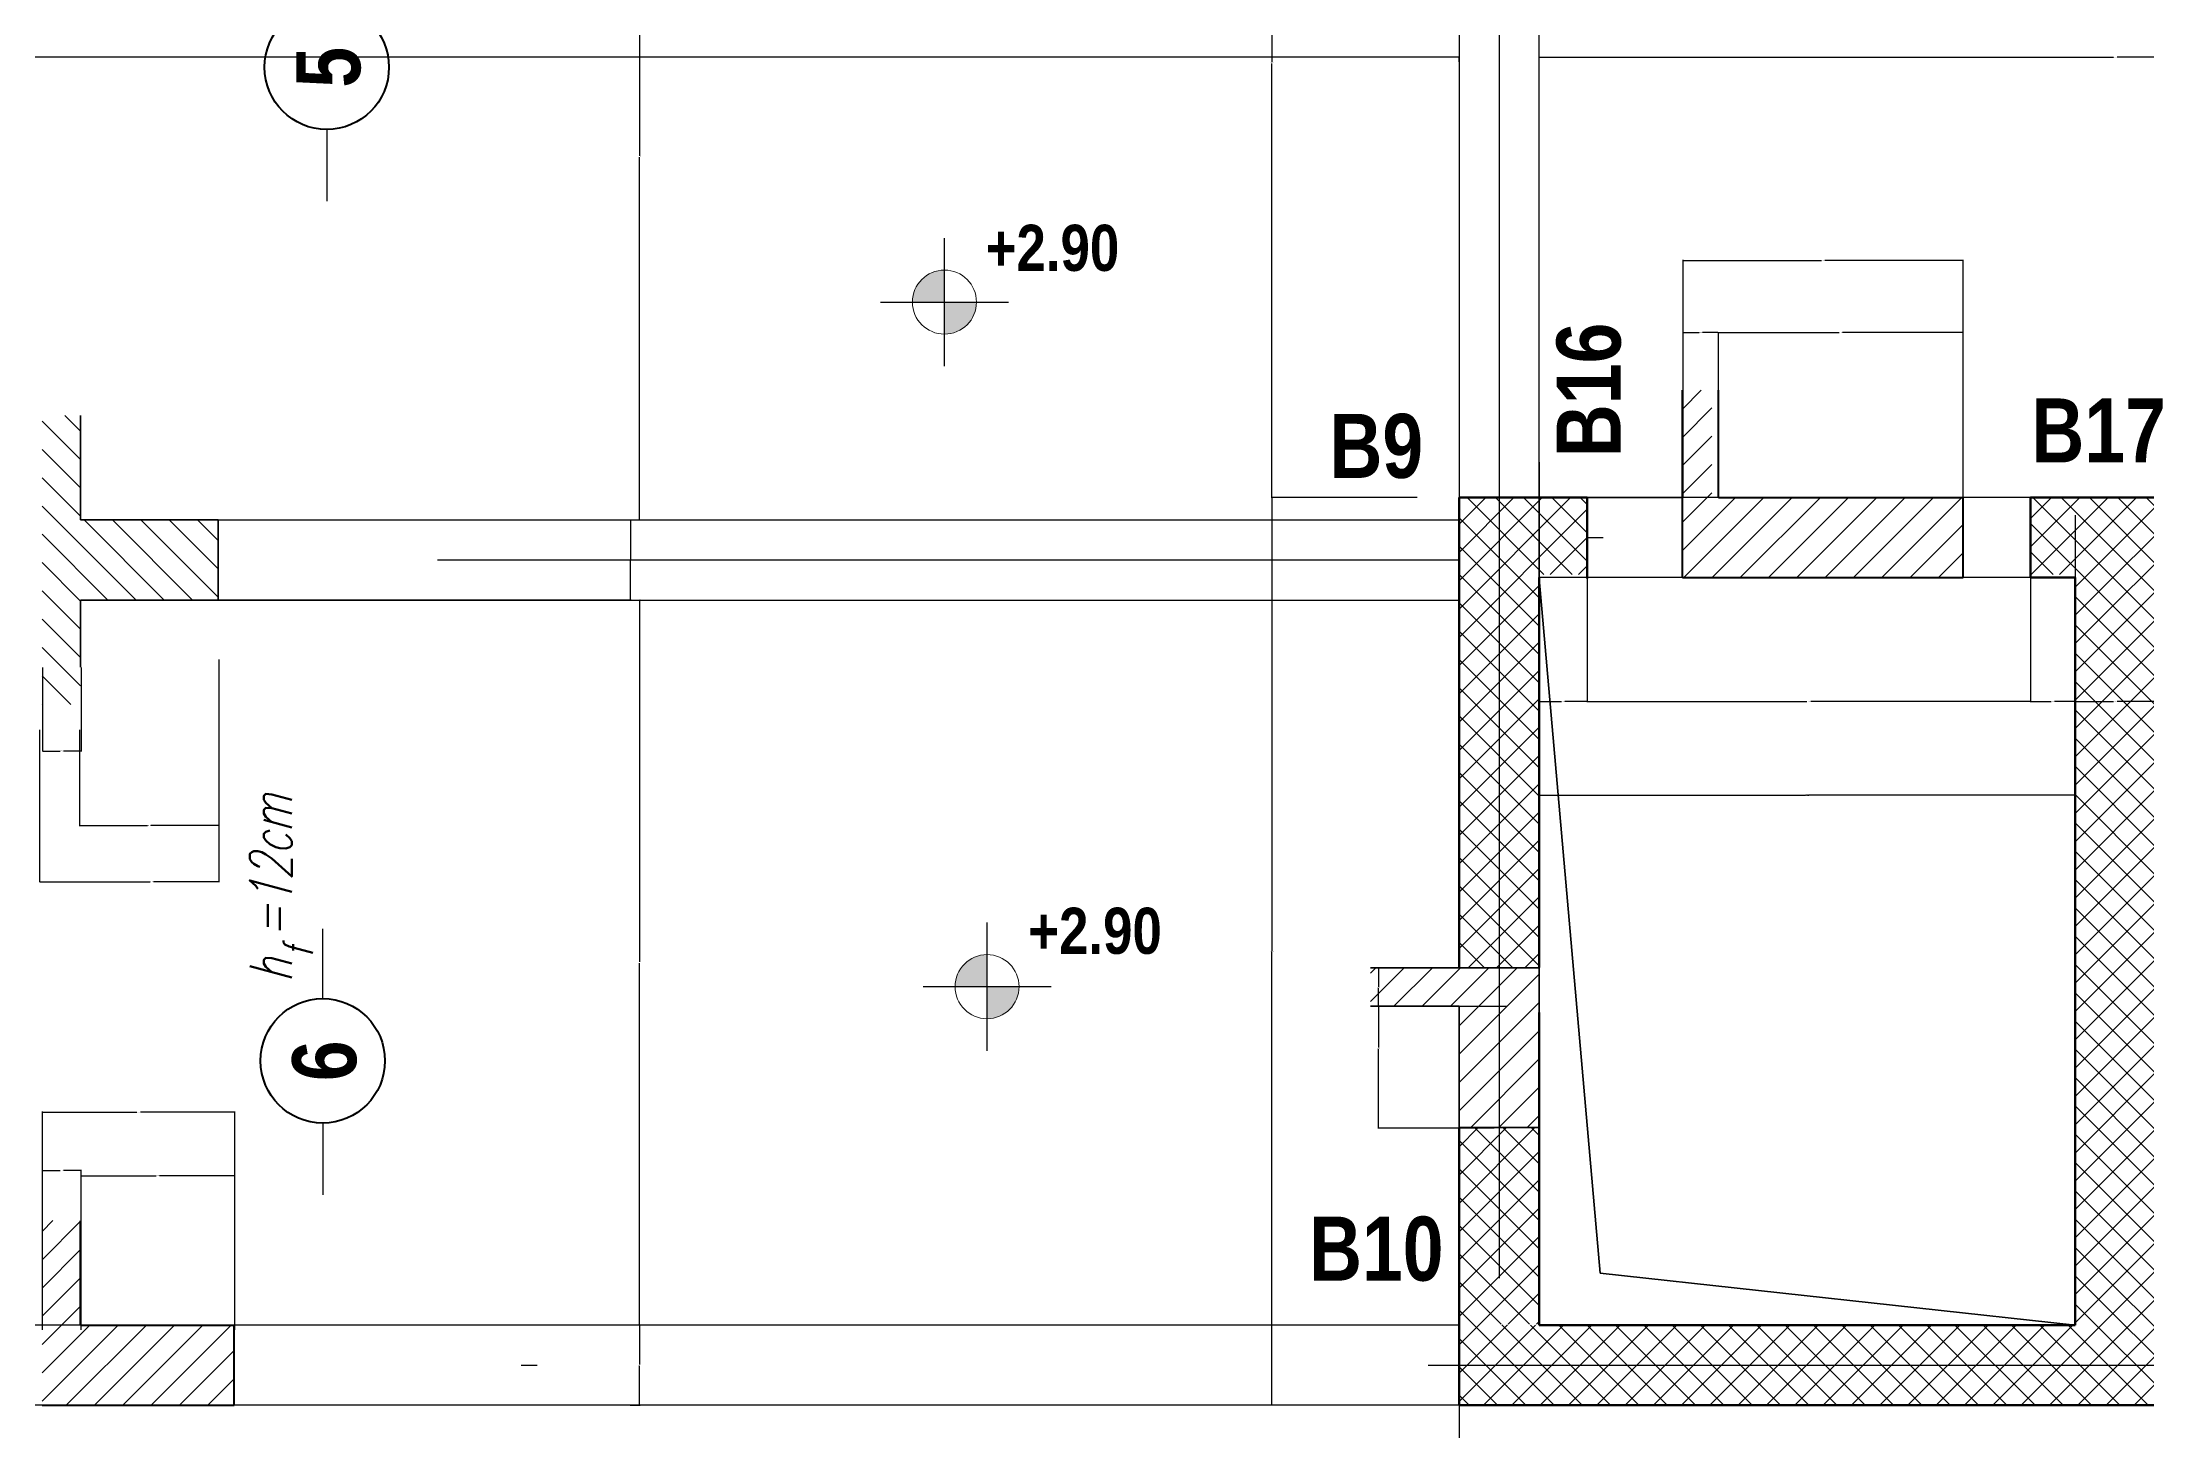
# Model space of a CAD drawing. Header units: millimetres. Extents: x 62 to 4126, y 148 to 2776.
# Drawn here: x 1125 to 1783, y 578 to 1011 of the extents above; entities that cross this region are included whole.
import ezdxf

# ---------------------------------------------------------------- set-up
doc = ezdxf.new("R2010")
doc.units = ezdxf.units.MM
doc.linetypes.add('DASHDOT', pattern=[25.4, 12.7, -6.35, 0, -6.35])
doc.linetypes.add('Solid Line copy-002', pattern=[1150, 5, -278.333333, 595, -271.666667])
for name, color, linetype, lineweight in [('! Plochi sech', 210, 'Continuous', 25), ('!Armirovka', 210, 'Continuous', 35), ('!Column', 10, 'Continuous', 50), ('!Dimension', 70, 'Continuous', 25), ('!Hatch', 70, 'Continuous', 25), ('!Hf', 132, 'Continuous', 25), ('035', 30, 'Continuous', 30), ('Osi', 70, 'DASHDOT', 25)]:
    doc.layers.add(name, color=color, linetype=linetype, lineweight=lineweight)
doc.layers.add('text', color=7, linetype='Continuous')
doc.styles.add('GENERATED_STYLE_3', font='ARIALNB.TTF')
doc.styles.get("Standard").update_dxf_attribs({"font": 'arial.ttf'})
doc.styles.add('АRM_nadpis', font='simplex.shx', dxfattribs={"width": 0.7, "oblique": 15})
doc.dimstyles.get("Standard").update_dxf_attribs({"dimtxt": 2.5, "dimasz": 2.5, "dimexe": 1.25, "dimexo": 0.625, "dimtad": 1, "dimtxsty": 'Standard', "dimcen": 2.5, "dimazin": 3, "dimtfac": 1, "dimtmove": 0, "dimatfit": 3})

# ---------------------------------------------------------------- blocks, each defined once
blk = doc.blocks.new('*D2195')
at = {"layer": '!Dimension', "color": 0, "lineweight": -2}
for p, q in [((1592.91, 863.6), (1592.91, 805.22)), ((1607.91, 863.6), (1607.91, 805.22)), ((1593.09, 805.4), (1599.88, 805.4)), ((1607.73, 805.4), (1600.93, 805.4))]:
    blk.add_line(p, q, dxfattribs=at)
at = {"layer": '!Dimension', "color": 0}
for points in [[(1593.09, 805.43), (1593.09, 805.37), (1592.91, 805.4)], [(1607.73, 805.37), (1607.73, 805.43), (1607.91, 805.4)]]:
    blk.add_solid(points, dxfattribs=at)
at = {"layer": 'Defpoints', "color": 0}
for p in [(1592.91, 863.66), (1607.91, 863.66), (1607.91, 805.4)]:
    blk.add_point(p, dxfattribs=at)
at = {"layer": '!Dimension', "color": 0, "insert": (1600.41, 805.4), "char_height": 0.18, "attachment_point": 5}
blk.add_mtext('\\A1;15.0000', dxfattribs=at)
blk = doc.blocks.new('*D2196')
at = {"layer": '!Dimension', "color": 0, "lineweight": -2}
for p, q in [((1607.91, 863.6), (1607.91, 805.22)), ((1746.41, 863.6), (1746.41, 805.22)), ((1608.09, 805.4), (1676.56, 805.4)), ((1746.23, 805.4), (1677.75, 805.4))]:
    blk.add_line(p, q, dxfattribs=at)
at = {"layer": '!Dimension', "color": 0}
for points in [[(1608.09, 805.43), (1608.09, 805.37), (1607.91, 805.4)], [(1746.23, 805.37), (1746.23, 805.43), (1746.41, 805.4)]]:
    blk.add_solid(points, dxfattribs=at)
at = {"layer": 'Defpoints', "color": 0}
for p in [(1607.91, 863.66), (1746.41, 863.66), (1746.41, 805.4)]:
    blk.add_point(p, dxfattribs=at)
at = {"layer": '!Dimension', "color": 0, "insert": (1677.16, 805.4), "char_height": 0.18, "attachment_point": 5}
blk.add_mtext('\\A1;138.5000', dxfattribs=at)
blk = doc.blocks.new('*D2197')
at = {"layer": '!Dimension', "color": 0, "lineweight": -2}
for p, q in [((1746.41, 863.6), (1746.41, 805.22)), ((1760.41, 863.6), (1760.41, 805.22)), ((1746.59, 805.4), (1752.88, 805.4)), ((1760.23, 805.4), (1753.93, 805.4))]:
    blk.add_line(p, q, dxfattribs=at)
at = {"layer": '!Dimension', "color": 0}
for points in [[(1746.59, 805.43), (1746.59, 805.37), (1746.41, 805.4)], [(1760.23, 805.37), (1760.23, 805.43), (1760.41, 805.4)]]:
    blk.add_solid(points, dxfattribs=at)
at = {"layer": 'Defpoints', "color": 0}
for p in [(1746.41, 863.66), (1760.41, 863.66), (1760.41, 805.4)]:
    blk.add_point(p, dxfattribs=at)
at = {"layer": '!Dimension', "color": 0, "insert": (1753.41, 805.4), "char_height": 0.18, "attachment_point": 5}
blk.add_mtext('\\A1;14.0000', dxfattribs=at)
blk = doc.blocks.new('*D2201')
at = {"layer": '!Dimension', "color": 0, "lineweight": -2}
for p, q in [((1760.41, 863.6), (1760.41, 805.22)), ((1785.41, 863.6), (1785.41, 805.22)), ((1760.59, 805.4), (1772.37, 805.4)), ((1785.23, 805.4), (1773.44, 805.4))]:
    blk.add_line(p, q, dxfattribs=at)
at = {"layer": '!Dimension', "color": 0}
for points in [[(1760.59, 805.43), (1760.59, 805.37), (1760.41, 805.4)], [(1785.23, 805.37), (1785.23, 805.43), (1785.41, 805.4)]]:
    blk.add_solid(points, dxfattribs=at)
at = {"layer": 'Defpoints', "color": 0}
for p in [(1760.41, 863.66), (1785.41, 863.66), (1785.41, 805.4)]:
    blk.add_point(p, dxfattribs=at)
at = {"layer": '!Dimension', "color": 0, "insert": (1772.91, 805.4), "char_height": 0.18, "attachment_point": 5}
blk.add_mtext('\\A1;25.0000', dxfattribs=at)
blk = doc.blocks.new('*D2202')
at = {"layer": '!Dimension', "color": 0, "lineweight": -2}
for p, q in [((1592.91, 863.6), (1592.91, 775.98)), ((1760.41, 863.6), (1760.41, 775.98)), ((1593.09, 776.16), (1676.01, 776.16)), ((1760.23, 776.16), (1677.3, 776.16))]:
    blk.add_line(p, q, dxfattribs=at)
at = {"layer": '!Dimension', "color": 0}
for points in [[(1593.09, 776.19), (1593.09, 776.13), (1592.91, 776.16)], [(1760.23, 776.13), (1760.23, 776.19), (1760.41, 776.16)]]:
    blk.add_solid(points, dxfattribs=at)
at = {"layer": 'Defpoints', "color": 0}
for p in [(1592.91, 863.66), (1760.41, 863.66), (1760.41, 776.16)]:
    blk.add_point(p, dxfattribs=at)
at = {"layer": '!Dimension', "color": 0, "insert": (1676.66, 776.16), "char_height": 0.18, "attachment_point": 5}
blk.add_mtext('\\A1;{\\Ftxt,bigfont|c204;167.5000}', dxfattribs=at)
blk = doc.blocks.new('*D2204')
at = {"layer": '!Dimension', "color": 0, "lineweight": -2}
for p, q in [((1567.84, 610.66), (1311.73, 610.66)), ((1311.91, 610.48), (1311.91, 598.34)), ((1311.91, 585.84), (1311.91, 597.98)), ((1308.97, 585.66), (1312.09, 585.66))]:
    blk.add_line(p, q, dxfattribs=at)
at = {"layer": '!Dimension', "color": 0}
for points in [[(1311.94, 610.48), (1311.88, 610.48), (1311.91, 610.66)], [(1311.88, 585.84), (1311.94, 585.84), (1311.91, 585.66)]]:
    blk.add_solid(points, dxfattribs=at)
at = {"layer": 'Defpoints', "color": 0}
for p in [(1311.91, 610.66), (1567.91, 610.66), (1308.91, 585.66)]:
    blk.add_point(p, dxfattribs=at)
at = {"layer": '!Dimension', "color": 0, "insert": (1311.91, 598.16), "char_height": 0.18, "attachment_point": 5}
blk.add_mtext('\\A1;25.0000', dxfattribs=at)
blk = doc.blocks.new('*D2209')
at = {"layer": '!Dimension', "color": 0, "lineweight": -2}
for p, q in [((1592.91, 823.22), (1592.91, 1006.84)), ((1593.09, 1006.66), (1772.3, 1006.66)), ((1952.73, 1006.66), (1773.51, 1006.66)), ((1952.91, 977.22), (1952.91, 1006.84))]:
    blk.add_line(p, q, dxfattribs=at)
at = {"layer": '!Dimension', "color": 0}
for points in [[(1593.09, 1006.69), (1593.09, 1006.63), (1592.91, 1006.66)], [(1952.73, 1006.63), (1952.73, 1006.69), (1952.91, 1006.66)]]:
    blk.add_solid(points, dxfattribs=at)
at = {"layer": 'Defpoints', "color": 0}
for p in [(1952.91, 1006.66), (1952.91, 977.16), (1592.91, 823.16)]:
    blk.add_point(p, dxfattribs=at)
at = {"layer": '!Dimension', "color": 0, "insert": (1772.91, 1006.66), "char_height": 0.18, "attachment_point": 5}
blk.add_mtext('\\A1;360.0000', dxfattribs=at)
blk = doc.blocks.new('*D2218')
at = {"layer": '!Dimension', "color": 0, "lineweight": -2}
for p, q in [((1554.84, 869.16), (1509.23, 869.16)), ((1509.41, 868.98), (1509.41, 727.59)), ((1509.41, 585.84), (1509.41, 727.23)), ((1554.84, 585.66), (1509.23, 585.66))]:
    blk.add_line(p, q, dxfattribs=at)
at = {"layer": '!Dimension', "color": 0}
for points in [[(1509.44, 868.98), (1509.38, 868.98), (1509.41, 869.16)], [(1509.38, 585.84), (1509.44, 585.84), (1509.41, 585.66)]]:
    blk.add_solid(points, dxfattribs=at)
at = {"layer": 'Defpoints', "color": 0}
for p in [(1554.91, 869.16), (1509.41, 585.66), (1554.91, 585.66)]:
    blk.add_point(p, dxfattribs=at)
at = {"layer": '!Dimension', "color": 0, "insert": (1509.41, 727.41), "char_height": 0.18, "attachment_point": 5}
blk.add_mtext('\\A1;283.5000', dxfattribs=at)
blk = doc.blocks.new('_Oblique')
at = {"color": 0, "linetype": 'ByBlock', "lineweight": -2}
blk.add_line((-0.5, -0.5), (0.5, 0.5), dxfattribs=at)
blk = doc.blocks.new('*D2268')
at = {"layer": '!Dimension', "color": 0, "lineweight": -2}
for p, q in [((1567.91, 586.1), (1567.91, 360.42)), ((970.41, 360.6), (970.41, 360.42)), ((970.41, 360.6), (1268.55, 360.6)), ((1567.91, 360.6), (1269.76, 360.6))]:
    blk.add_line(p, q, dxfattribs=at)
at = {"layer": 'Defpoints', "color": 0}
for p in [(1567.91, 586.16), (970.41, 360.66), (1567.91, 360.6)]:
    blk.add_point(p, dxfattribs=at)
at = {"layer": '!Dimension', "color": 0, "lineweight": -2, "xscale": 0.18, "yscale": 0.18, "zscale": 0.18, "rotation": 180}
blk.add_blockref('_Oblique', (970.41, 360.6), dxfattribs=at)
at = {"layer": '!Dimension', "color": 0, "lineweight": -2, "xscale": 0.18, "yscale": 0.18, "zscale": 0.18}
blk.add_blockref('_Oblique', (1567.91, 360.6), dxfattribs=at)
at = {"layer": '!Dimension', "color": 0, "insert": (1269.16, 360.6), "char_height": 0.18, "attachment_point": 5}
blk.add_mtext('\\A1;597.5000', dxfattribs=at)
blk = doc.blocks.new('*D2269')
at = {"layer": '!Dimension', "color": 0, "lineweight": -2}
for p, q in [((1567.91, 585.6), (1567.91, 360.42)), ((1977.91, 586.1), (1977.91, 360.42)), ((1568.09, 360.6), (1772.3, 360.6)), ((1977.73, 360.6), (1773.51, 360.6))]:
    blk.add_line(p, q, dxfattribs=at)
at = {"layer": '!Dimension', "color": 0}
for points in [[(1568.09, 360.63), (1568.09, 360.57), (1567.91, 360.6)], [(1977.73, 360.57), (1977.73, 360.63), (1977.91, 360.6)]]:
    blk.add_solid(points, dxfattribs=at)
at = {"layer": 'Defpoints', "color": 0}
for p in [(1567.91, 585.66), (1977.91, 586.16), (1977.91, 360.6)]:
    blk.add_point(p, dxfattribs=at)
at = {"layer": '!Dimension', "color": 0, "insert": (1772.91, 360.6), "char_height": 0.18, "attachment_point": 5}
blk.add_mtext('\\A1;410.0000', dxfattribs=at)
blk = doc.blocks.new('*D2282')
at = {"layer": '!Dimension', "color": 0, "lineweight": -2}
for p, q in [((307.91, 586.1), (307.91, 300.76)), ((1977.91, 586.1), (1977.91, 300.76)), ((307.91, 300.94), (1142.24, 300.94)), ((1977.91, 300.94), (1143.57, 300.94))]:
    blk.add_line(p, q, dxfattribs=at)
at = {"layer": 'Defpoints', "color": 0}
for p in [(307.91, 586.16), (1977.91, 586.16), (1977.91, 300.94)]:
    blk.add_point(p, dxfattribs=at)
at = {"layer": '!Dimension', "color": 0, "lineweight": -2, "xscale": 0.18, "yscale": 0.18, "zscale": 0.18, "rotation": 180}
blk.add_blockref('_Oblique', (307.91, 300.94), dxfattribs=at)
at = {"layer": '!Dimension', "color": 0, "lineweight": -2, "xscale": 0.18, "yscale": 0.18, "zscale": 0.18}
blk.add_blockref('_Oblique', (1977.91, 300.94), dxfattribs=at)
at = {"layer": '!Dimension', "color": 0, "insert": (1142.91, 300.94), "char_height": 0.18, "attachment_point": 5}
blk.add_mtext('\\A1;1670.0000', dxfattribs=at)
blk = doc.blocks.new('*D2286')
at = {"layer": '!Dimension', "color": 0, "lineweight": -2}
for p, q in [((307.91, 586.1), (307.91, 275.3)), ((3867.91, 586.1), (3867.91, 275.3)), ((307.91, 275.48), (2087.23, 275.48)), ((3867.91, 275.48), (2088.58, 275.48))]:
    blk.add_line(p, q, dxfattribs=at)
at = {"layer": 'Defpoints', "color": 0}
for p in [(307.91, 586.16), (3867.91, 586.16), (3867.91, 275.48)]:
    blk.add_point(p, dxfattribs=at)
at = {"layer": '!Dimension', "color": 0, "lineweight": -2, "xscale": 0.18, "yscale": 0.18, "zscale": 0.18, "rotation": 180}
blk.add_blockref('_Oblique', (307.91, 275.48), dxfattribs=at)
at = {"layer": '!Dimension', "color": 0, "lineweight": -2, "xscale": 0.18, "yscale": 0.18, "zscale": 0.18}
blk.add_blockref('_Oblique', (3867.91, 275.48), dxfattribs=at)
at = {"layer": '!Dimension', "color": 0, "insert": (2087.91, 275.48), "char_height": 0.18, "attachment_point": 5}
blk.add_mtext('\\A1;3560.0000', dxfattribs=at)
blk = doc.blocks.new('*D2358')
at = {"layer": '! Plochi sech', "color": 0, "lineweight": -2}
for p, q in [((1637.91, 869.22), (1637.91, 920.84)), ((1638.09, 920.66), (1642.88, 920.66)), ((1648.73, 920.66), (1643.93, 920.66)), ((1648.91, 869.22), (1648.91, 920.84))]:
    blk.add_line(p, q, dxfattribs=at)
at = {"layer": '! Plochi sech', "color": 0}
for points in [[(1638.09, 920.69), (1638.09, 920.63), (1637.91, 920.66)], [(1648.73, 920.63), (1648.73, 920.69), (1648.91, 920.66)]]:
    blk.add_solid(points, dxfattribs=at)
at = {"layer": 'Defpoints', "color": 0}
for p in [(1648.91, 920.66), (1637.91, 869.16), (1648.91, 869.16)]:
    blk.add_point(p, dxfattribs=at)
at = {"layer": '! Plochi sech', "color": 0, "insert": (1643.41, 920.66), "char_height": 0.18, "attachment_point": 5}
blk.add_mtext('\\A1;11.0000', dxfattribs=at)
blk = doc.blocks.new('*D2359')
at = {"layer": '! Plochi sech', "color": 0, "lineweight": -2}
for p, q in [((1648.91, 869.22), (1648.91, 920.84)), ((1649.09, 920.66), (1686.62, 920.66)), ((1725.23, 920.66), (1687.69, 920.66)), ((1725.41, 869.22), (1725.41, 920.84))]:
    blk.add_line(p, q, dxfattribs=at)
at = {"layer": '! Plochi sech', "color": 0}
for points in [[(1649.09, 920.69), (1649.09, 920.63), (1648.91, 920.66)], [(1725.23, 920.63), (1725.23, 920.69), (1725.41, 920.66)]]:
    blk.add_solid(points, dxfattribs=at)
at = {"layer": 'Defpoints', "color": 0}
for p in [(1725.41, 920.66), (1648.91, 869.16), (1725.41, 869.16)]:
    blk.add_point(p, dxfattribs=at)
at = {"layer": '! Plochi sech', "color": 0, "insert": (1687.16, 920.66), "char_height": 0.18, "attachment_point": 5}
blk.add_mtext('\\A1;76.5000', dxfattribs=at)
blk = doc.blocks.new('*D2360')
at = {"layer": '! Plochi sech', "color": 0, "lineweight": -2}
for p, q in [((1637.91, 869.22), (1637.91, 943.34)), ((1638.09, 943.16), (1681.12, 943.16)), ((1725.23, 943.16), (1682.19, 943.16)), ((1725.41, 869.22), (1725.41, 943.34))]:
    blk.add_line(p, q, dxfattribs=at)
at = {"layer": '! Plochi sech', "color": 0}
for points in [[(1638.09, 943.19), (1638.09, 943.13), (1637.91, 943.16)], [(1725.23, 943.13), (1725.23, 943.19), (1725.41, 943.16)]]:
    blk.add_solid(points, dxfattribs=at)
at = {"layer": 'Defpoints', "color": 0}
for p in [(1637.91, 943.16), (1637.91, 869.16), (1725.41, 869.16)]:
    blk.add_point(p, dxfattribs=at)
at = {"layer": '! Plochi sech', "color": 0, "insert": (1681.66, 943.16), "char_height": 0.18, "attachment_point": 5}
blk.add_mtext('\\A1;87.5000', dxfattribs=at)
blk = doc.blocks.new('*D2424')
at = {"layer": '!Dimension', "color": 0, "lineweight": -2}
for p, q in [((1311.91, 836.98), (1311.91, 724.09)), ((1311.97, 837.16), (1312.09, 837.16)), ((1311.91, 610.84), (1311.91, 723.73)), ((1311.97, 610.66), (1312.09, 610.66))]:
    blk.add_line(p, q, dxfattribs=at)
at = {"layer": '!Dimension', "color": 0}
for points in [[(1311.94, 836.98), (1311.88, 836.98), (1311.91, 837.16)], [(1311.88, 610.84), (1311.94, 610.84), (1311.91, 610.66)]]:
    blk.add_solid(points, dxfattribs=at)
at = {"layer": 'Defpoints', "color": 0}
for p in [(1311.91, 837.16), (1311.91, 837.16), (1311.91, 610.66)]:
    blk.add_point(p, dxfattribs=at)
at = {"layer": '!Dimension', "color": 0, "insert": (1311.91, 723.91), "char_height": 0.18, "attachment_point": 5}
blk.add_mtext('\\A1;227', dxfattribs=at)
blk = doc.blocks.new('*D2425')
at = {"layer": '!Dimension', "color": 0, "lineweight": -2}
for p, q in [((1170.47, 862.16), (1309.22, 862.16)), ((1309.04, 861.98), (1309.04, 849.84)), ((1309.04, 837.34), (1309.04, 849.48)), ((1170.47, 837.16), (1309.22, 837.16))]:
    blk.add_line(p, q, dxfattribs=at)
at = {"layer": '!Dimension', "color": 0}
for points in [[(1309.07, 861.98), (1309.01, 861.98), (1309.04, 862.16)], [(1309.01, 837.34), (1309.07, 837.34), (1309.04, 837.16)]]:
    blk.add_solid(points, dxfattribs=at)
at = {"layer": 'Defpoints', "color": 0}
for p in [(1170.41, 862.16), (1309.04, 862.16), (1170.41, 837.16)]:
    blk.add_point(p, dxfattribs=at)
at = {"layer": '!Dimension', "color": 0, "insert": (1309.04, 849.66), "char_height": 0.18, "attachment_point": 5}
blk.add_mtext('\\A1;25.0000', dxfattribs=at)
blk = doc.blocks.new('*D2426')
at = {"layer": '!Dimension', "color": 0, "lineweight": -2}
for p, q in [((1311.91, 1088.98), (1311.91, 975.84)), ((1311.97, 1089.16), (1312.09, 1089.16)), ((1311.91, 862.34), (1311.91, 975.48)), ((1311.97, 862.16), (1312.09, 862.16))]:
    blk.add_line(p, q, dxfattribs=at)
at = {"layer": '!Dimension', "color": 0}
for points in [[(1311.94, 1088.98), (1311.88, 1088.98), (1311.91, 1089.16)], [(1311.88, 862.34), (1311.94, 862.34), (1311.91, 862.16)]]:
    blk.add_solid(points, dxfattribs=at)
at = {"layer": 'Defpoints', "color": 0}
for p in [(1311.91, 1089.16), (1311.91, 1089.16), (1311.91, 862.16)]:
    blk.add_point(p, dxfattribs=at)
at = {"layer": '!Dimension', "color": 0, "insert": (1311.91, 975.66), "char_height": 0.18, "attachment_point": 5}
blk.add_mtext('\\A1;227.0000', dxfattribs=at)
blk = doc.blocks.new('A$C08487612')
at = {"layer": '!Hf', "color": 4, "linetype": 'Continuous', "lineweight": 25}
for p, q in [((228.1, 613), (228.1, 831.2)), ((228.1, 224.3), (228.1, 0))]:
    blk.add_line(p, q, dxfattribs=at)
at = {"layer": '!Hf', "color": 4, "linetype": 'Continuous', "lineweight": 40}
blk.add_circle((228.1, 418.7), 194.3, dxfattribs=at)
at = {"layer": '!Hf', "style": 'АRM_nadpis', "oblique": 15, "width": 0.7}
for s, height, p in [('h =12cm', 131.22, (131.2, 663.4)), ('f', 91.9, (197.3, 741.8))]:
    blk.add_text(s, height=height, rotation=90, dxfattribs=at).set_placement(p)
at = {"layer": '!Hf', "color": 4, "linetype": 'Continuous', "lineweight": 5, "insert": (132.8, 418.7), "char_height": 200, "attachment_point": 2, "rotation": 90, "style": 'GENERATED_STYLE_3'}
blk.add_mtext('5', dxfattribs=at)
blk = doc.blocks.new('A$C5B4F4353')
at = {"layer": '!Hf', "color": 4, "linetype": 'Continuous', "lineweight": 25}
for p, q in [((228.1, 613), (228.1, 831.2)), ((228.1, 224.3), (228.1, 0))]:
    blk.add_line(p, q, dxfattribs=at)
at = {"layer": '!Hf', "color": 4, "linetype": 'Continuous', "lineweight": 40}
blk.add_circle((228.1, 418.7), 194.3, dxfattribs=at)
at = {"layer": '!Hf', "style": 'АRM_nadpis', "oblique": 15, "width": 0.7}
for s, height, p in [('h =12cm', 131.22, (131.2, 663.4)), ('f', 91.9, (197.3, 741.8))]:
    blk.add_text(s, height=height, rotation=90, dxfattribs=at).set_placement(p)
at = {"layer": '!Hf', "color": 4, "linetype": 'Continuous', "lineweight": 5, "insert": (132.8, 418.7), "char_height": 200, "attachment_point": 2, "rotation": 90, "style": 'GENERATED_STYLE_3'}
blk.add_mtext('6', dxfattribs=at)
blk = doc.blocks.new('*D2436')
at = {"layer": '! Plochi sech', "color": 0, "lineweight": -2}
for p, q in [((1125.41, 816.1), (1125.41, 789.79)), ((1137.41, 816.1), (1137.41, 789.79)), ((1125.59, 789.97), (1130.88, 789.97)), ((1137.23, 789.97), (1131.93, 789.97))]:
    blk.add_line(p, q, dxfattribs=at)
at = {"layer": '! Plochi sech', "color": 0}
for points in [[(1125.59, 790), (1125.59, 789.94), (1125.41, 789.97)], [(1137.23, 789.94), (1137.23, 790), (1137.41, 789.97)]]:
    blk.add_solid(points, dxfattribs=at)
at = {"layer": 'Defpoints', "color": 0}
for p in [(1125.41, 816.16), (1137.41, 816.16), (1137.41, 789.97)]:
    blk.add_point(p, dxfattribs=at)
at = {"layer": '! Plochi sech', "color": 0, "insert": (1131.41, 789.97), "char_height": 0.18, "attachment_point": 5}
blk.add_mtext('\\A1;12.0000', dxfattribs=at)
blk = doc.blocks.new('*D2437')
at = {"layer": '! Plochi sech', "color": 0, "lineweight": -2}
for p, q in [((1180.41, 818.6), (1180.41, 766.48)), ((1136.91, 796.6), (1136.91, 766.48)), ((1137.09, 766.66), (1158.12, 766.66)), ((1180.23, 766.66), (1159.19, 766.66))]:
    blk.add_line(p, q, dxfattribs=at)
at = {"layer": '! Plochi sech', "color": 0}
for points in [[(1137.09, 766.69), (1137.09, 766.63), (1136.91, 766.66)], [(1180.23, 766.63), (1180.23, 766.69), (1180.41, 766.66)]]:
    blk.add_solid(points, dxfattribs=at)
at = {"layer": 'Defpoints', "color": 0}
for p in [(1180.41, 818.66), (1136.91, 796.66), (1180.41, 766.66)]:
    blk.add_point(p, dxfattribs=at)
at = {"layer": '! Plochi sech', "color": 0, "insert": (1158.66, 766.66), "char_height": 0.18, "attachment_point": 5}
blk.add_mtext('\\A1;43.5000', dxfattribs=at)
blk = doc.blocks.new('*D2438')
at = {"layer": '! Plochi sech', "color": 0, "lineweight": -2}
for p, q in [((1180.41, 818.6), (1180.41, 748.98)), ((1124.41, 796.6), (1124.41, 748.98)), ((1124.59, 749.16), (1159, 749.16)), ((1180.23, 749.16), (1160.07, 749.16))]:
    blk.add_line(p, q, dxfattribs=at)
at = {"layer": '! Plochi sech', "color": 0}
for points in [[(1124.59, 749.19), (1124.59, 749.13), (1124.41, 749.16)], [(1180.23, 749.13), (1180.23, 749.19), (1180.41, 749.16)]]:
    blk.add_solid(points, dxfattribs=at)
at = {"layer": 'Defpoints', "color": 0}
for p in [(1180.41, 818.66), (1124.41, 796.66), (1180.41, 749.16)]:
    blk.add_point(p, dxfattribs=at)
at = {"layer": '! Plochi sech', "color": 0, "insert": (1159.53, 749.16), "char_height": 0.18, "attachment_point": 5}
blk.add_mtext('\\A1;56.0000', dxfattribs=at)
blk = doc.blocks.new('*D2465')
at = {"layer": '! Plochi sech', "color": 0, "lineweight": -2}
for p, q in [((1125.41, 610.22), (1125.41, 659.15)), ((1125.59, 658.97), (1130.88, 658.97)), ((1137.23, 658.97), (1131.93, 658.97)), ((1137.41, 610.72), (1137.41, 659.15))]:
    blk.add_line(p, q, dxfattribs=at)
at = {"layer": '! Plochi sech', "color": 0}
for points in [[(1125.59, 659), (1125.59, 658.94), (1125.41, 658.97)], [(1137.23, 658.94), (1137.23, 659), (1137.41, 658.97)]]:
    blk.add_solid(points, dxfattribs=at)
at = {"layer": 'Defpoints', "color": 0}
for p in [(1137.41, 658.97), (1125.41, 610.16), (1137.41, 610.66)]:
    blk.add_point(p, dxfattribs=at)
at = {"layer": '! Plochi sech', "color": 0, "insert": (1131.41, 658.97), "char_height": 0.18, "attachment_point": 5}
blk.add_mtext('\\A1;12.0000', dxfattribs=at)
blk = doc.blocks.new('*D2466')
at = {"layer": '! Plochi sech', "color": 0, "lineweight": -2}
for p, q in [((1137.41, 609.22), (1137.41, 657.5)), ((1137.59, 657.32), (1160.87, 657.32)), ((1185.23, 657.32), (1161.94, 657.32)), ((1185.41, 609.22), (1185.41, 657.5))]:
    blk.add_line(p, q, dxfattribs=at)
at = {"layer": '! Plochi sech', "color": 0}
for points in [[(1137.59, 657.35), (1137.59, 657.29), (1137.41, 657.32)], [(1185.23, 657.29), (1185.23, 657.35), (1185.41, 657.32)]]:
    blk.add_solid(points, dxfattribs=at)
at = {"layer": 'Defpoints', "color": 0}
for p in [(1185.41, 657.32), (1137.41, 609.16), (1185.41, 609.16)]:
    blk.add_point(p, dxfattribs=at)
at = {"layer": '! Plochi sech', "color": 0, "insert": (1161.41, 657.32), "char_height": 0.18, "attachment_point": 5}
blk.add_mtext('\\A1;48.0000', dxfattribs=at)
blk = doc.blocks.new('*D2467')
at = {"layer": '! Plochi sech', "color": 0, "lineweight": -2}
for p, q in [((1125.41, 609.22), (1125.41, 677.35)), ((1185.41, 609.22), (1185.41, 677.35)), ((1125.59, 677.17), (1154.87, 677.17)), ((1185.23, 677.17), (1155.94, 677.17))]:
    blk.add_line(p, q, dxfattribs=at)
at = {"layer": '! Plochi sech', "color": 0}
for points in [[(1125.59, 677.2), (1125.59, 677.14), (1125.41, 677.17)], [(1185.23, 677.14), (1185.23, 677.2), (1185.41, 677.17)]]:
    blk.add_solid(points, dxfattribs=at)
at = {"layer": 'Defpoints', "color": 0}
for p in [(1125.41, 677.17), (1125.41, 609.16), (1185.41, 609.16)]:
    blk.add_point(p, dxfattribs=at)
at = {"layer": '! Plochi sech', "color": 0, "insert": (1155.41, 677.17), "char_height": 0.18, "attachment_point": 5}
blk.add_mtext('\\A1;60.0000', dxfattribs=at)
blk = doc.blocks.new('*D2534')
at = {"color": 0, "linetype": 'Continuous', "lineweight": -2}
for p, q in [((1582.84, 722.16), (1542.56, 722.16)), ((1542.74, 721.98), (1542.74, 716.34)), ((1582.84, 710.16), (1542.56, 710.16)), ((1542.74, 710.34), (1542.74, 715.98))]:
    blk.add_line(p, q, dxfattribs=at)
at = {"color": 0}
for points in [[(1542.77, 721.98), (1542.71, 721.98), (1542.74, 722.16)], [(1542.71, 710.34), (1542.77, 710.34), (1542.74, 710.16)]]:
    blk.add_solid(points, dxfattribs=at)
at = {"layer": 'Defpoints', "color": 0}
for p in [(1542.74, 722.16), (1582.91, 722.16), (1582.91, 710.16)]:
    blk.add_point(p, dxfattribs=at)
at = {"color": 0, "lineweight": 25, "insert": (1542.74, 716.16), "char_height": 0.18, "attachment_point": 5}
blk.add_mtext('\\A1;12.0000', dxfattribs=at)
blk = doc.blocks.new('*D2535')
at = {"color": 0, "linetype": 'Continuous', "lineweight": -2}
for p, q in [((1578.84, 710.16), (1542.56, 710.16)), ((1542.74, 709.98), (1542.74, 697.34)), ((1542.74, 672.34), (1542.74, 696.98)), ((1578.84, 672.16), (1542.56, 672.16))]:
    blk.add_line(p, q, dxfattribs=at)
at = {"color": 0}
for points in [[(1542.77, 709.98), (1542.71, 709.98), (1542.74, 710.16)], [(1542.71, 672.34), (1542.77, 672.34), (1542.74, 672.16)]]:
    blk.add_solid(points, dxfattribs=at)
at = {"layer": 'Defpoints', "color": 0}
for p in [(1578.91, 710.16), (1542.74, 672.16), (1578.91, 672.16)]:
    blk.add_point(p, dxfattribs=at)
at = {"color": 0, "lineweight": 25, "insert": (1542.74, 697.16), "char_height": 0.18, "attachment_point": 5}
blk.add_mtext('\\A1;38.0000', dxfattribs=at)
blk = doc.blocks.new('*D2568')
at = {"layer": '!Dimension', "color": 0, "lineweight": -2}
for p, q in [((965.41, 980.72), (965.41, 1006.84)), ((965.59, 1006.66), (1116.88, 1006.66)), ((1567.73, 1006.66), (1118.09, 1006.66)), ((1567.91, 1005.22), (1567.91, 1006.84))]:
    blk.add_line(p, q, dxfattribs=at)
at = {"layer": '!Dimension', "color": 0}
for points in [[(965.59, 1006.69), (965.59, 1006.63), (965.41, 1006.66)], [(1567.73, 1006.63), (1567.73, 1006.69), (1567.91, 1006.66)]]:
    blk.add_solid(points, dxfattribs=at)
at = {"layer": 'Defpoints', "color": 0}
for p in [(1567.91, 1006.66), (1567.91, 1005.16), (965.41, 980.66)]:
    blk.add_point(p, dxfattribs=at)
at = {"layer": '!Dimension', "color": 0, "insert": (1117.49, 1006.66), "char_height": 0.18, "attachment_point": 5}
blk.add_mtext('\\A1;602.5000', dxfattribs=at)
blk = doc.blocks.new('*D2571')
at = {"layer": '!Dimension', "color": 0, "lineweight": -2}
for p, q in [((1554.84, 1140.66), (1509.23, 1140.66)), ((1509.41, 1140.48), (1509.41, 1005.09)), ((1509.41, 869.34), (1509.41, 1004.73)), ((1554.84, 869.16), (1509.23, 869.16))]:
    blk.add_line(p, q, dxfattribs=at)
at = {"layer": '!Dimension', "color": 0}
for points in [[(1509.44, 1140.48), (1509.38, 1140.48), (1509.41, 1140.66)], [(1509.38, 869.34), (1509.44, 869.34), (1509.41, 869.16)]]:
    blk.add_solid(points, dxfattribs=at)
at = {"layer": 'Defpoints', "color": 0}
for p in [(1509.41, 1140.66), (1554.91, 1140.66), (1554.91, 869.16)]:
    blk.add_point(p, dxfattribs=at)
at = {"layer": '!Dimension', "color": 0, "insert": (1509.41, 1004.91), "char_height": 0.18, "attachment_point": 5}
blk.add_mtext('\\A1;271.5000', dxfattribs=at)

msp = doc.modelspace()

# ---------------------------------------------------------------- hatches: boundary and pattern name
at = {"layer": '! Plochi sech'}
h = msp.add_hatch(dxfattribs=at)
h.set_pattern_fill('ANSI31', color=256, scale=50)
h.set_pattern_definition([(45, (-894454.2506, -492798.377), (-4.419417382, 4.419417382), [])])
h.paths.add_polyline_path([(1646.905, 902.66), (1637.692, 902.66), (1637.692, 869.137), (1646.905, 869.137)])
h.paths.add_polyline_path([(1725.405, 869.137), (1646.905, 869.137), (1637.692, 869.137), (1637.692, 856.487), (1725.405, 856.496)])
h.paths.add_polyline_path([(1725.405, 856.496), (1637.692, 856.487), (1637.692, 844.137), (1725.405, 844.137)])
h = msp.add_hatch(dxfattribs=at)
h.set_pattern_fill('ANSI31', color=256, scale=50)
h.set_pattern_definition([(45, (-894959.708, -493039.377), (-4.419417382, 4.419417382), [])])
h.paths.add_polyline_path([(1137.235, 643.294), (1125.235, 643.323), (1125.235, 610.637), (1137.235, 610.608)])
h.paths.add_polyline_path([(1185.235, 610.637), (1135.235, 610.637), (1125.235, 610.637), (1125.235, 597.987), (1185.235, 597.996)])
h.paths.add_polyline_path([(1185.235, 597.996), (1125.235, 597.987), (1125.235, 585.637), (1185.235, 585.637)])
at = {"layer": '!Hatch'}
h = msp.add_hatch(dxfattribs=at)
h.set_pattern_fill('ANSI37', color=256, scale=50)
h.set_pattern_definition([(45, (-894949.708, -493039.025), (-4.419417382, 4.419417382), []), (135, (-894949.708, -493039.025), (-4.419417382, -4.419417382), [])])
h.paths.add_polyline_path([(1965.453, 598.482), (1580.406, 598.413), (1580.406, 585.637), (1965.453, 585.637)])
h.paths.add_polyline_path([(1580.406, 610.989), (1567.906, 610.989), (1567.906, 598.411), (1580.406, 598.413)])
h.paths.add_polyline_path([(1580.406, 598.413), (1567.906, 598.411), (1567.906, 585.637), (1567.906, 585.637), (1580.406, 585.637)])
h.paths.add_polyline_path([(1977.9, 598.484), (1965.453, 598.482), (1965.453, 585.637), (1977.9, 585.637), (1977.9, 586.326)])
h.paths.add_polyline_path([(1764.239, 781.66), (1781.573, 781.66)], flags=16)
h.paths.add_polyline_path([(1977.9, 667.347), (1965.453, 667.347), (1965.453, 598.482), (1977.9, 598.484)])
h.paths.add_polyline_path([(1580.406, 672.347), (1567.906, 672.347), (1567.906, 610.989), (1580.406, 610.989)])
h.paths.add_polyline_path([(1592.906, 672.347), (1580.406, 672.347), (1580.406, 610.989), (1592.906, 610.989)])
h.paths.add_polyline_path([(1607.906, 869.137), (1580.406, 869.137), (1580.406, 722.347), (1592.906, 722.347), (1592.906, 845.137), (1607.906, 845.137)])
h.paths.add_polyline_path([(1580.406, 869.137), (1567.906, 869.137), (1567.906, 722.347), (1580.406, 722.347)])
h.paths.add_polyline_path([(1965.453, 869.137), (1937.9, 869.137), (1937.9, 845.137), (1952.9, 845.137), (1952.9, 722.347), (1965.453, 722.347)])
h.paths.add_polyline_path([(1977.9, 869.137), (1965.453, 869.137), (1965.453, 722.347), (1977.9, 722.347)])
h.paths.add_polyline_path([(1799.405, 869.137), (1746.405, 869.137), (1746.405, 845.137), (1760.405, 845.137), (1760.405, 610.637), (1592.906, 610.637), (1580.406, 610.813), (1580.406, 598.413), (1965.453, 598.482), (1965.453, 667.347), (1952.9, 667.347), (1952.9, 610.637), (1785.405, 610.637), (1785.405, 845.137), (1799.405, 845.137)])
at = {"linetype": 'Continuous', "lineweight": 20}
h = msp.add_hatch(color=7, dxfattribs=at)
h.paths.add_polyline_path([(1397.143, 930.177), (1407.143, 930.177), (1407.143, 940.177, 0.4142136)])
h.paths.add_polyline_path([(1407.143, 930.177), (1407.143, 920.177, 0.4142136), (1417.143, 930.177)])
at = {"linetype": 'Continuous', "lineweight": 25}
h = msp.add_hatch(dxfattribs=at)
h.set_pattern_fill('ANSI31', scale=50, angle=90, style=0)
h.set_pattern_definition([(135, (485585.741, -883286.139), (-4.419417382, -4.419417382), [])])
h.paths.add_polyline_path([(1137.222, 862.137), (1137.222, 894.765), (1125.222, 894.765), (1125.222, 804.508), (1137.222, 804.508), (1137.222, 837.137), (1180.222, 837.137), (1180.222, 862.137)])
at = {"linetype": 'Continuous', "lineweight": 20}
h = msp.add_hatch(color=7, dxfattribs=at)
h.paths.add_polyline_path([(1410.443, 716.377), (1420.443, 716.377), (1420.443, 726.377, 0.4142136)])
h.paths.add_polyline_path([(1420.443, 716.377), (1420.443, 706.377, 0.4142136), (1430.443, 716.377)])
h = msp.add_hatch(dxfattribs=at)
h.set_pattern_fill('ANSI31', scale=50, style=0)
h.set_pattern_definition([(45, (-892800.61, -495890.2945), (-4.419417382, 4.419417382), [])])
h.paths.add_polyline_path([(1592.906, 708.305), (1592.906, 722.305), (1540.192, 722.305), (1540.192, 710.305), (1567.906, 710.305), (1567.906, 672.305), (1592.906, 672.305)])

# ---------------------------------------------------------------- linework, layer by layer
at = {"layer": '!Armirovka', "color": 2}
for p, q in [((1592.906, 843.803), (1611.979, 626.93)), ((1611.979, 626.93), (1760.405, 610.637))]:
    msp.add_line(p, q, dxfattribs=at)
at = {"layer": '!Column'}
for p, q in [((1567.906, 869.137), (1607.906, 869.137)), ((1567.906, 869.137), (1567.906, 722.347)), ((1607.906, 869.137), (1607.906, 843.803)), ((1746.405, 869.137), (1799.405, 869.137)), ((1746.405, 869.137), (1746.405, 844.137)), ((1592.906, 844.137), (1592.906, 722.347)), ((1592.906, 843.803), (1592.906, 722.347)), ((1746.405, 844.137), (1760.405, 844.137)), ((1760.405, 844.137), (1760.405, 610.637)), ((1592.906, 708.347), (1592.906, 610.637)), ((1592.906, 708.347), (1592.906, 610.637)), ((1567.906, 672.347), (1567.906, 585.637)), ((1592.906, 610.637), (1760.405, 610.637)), ((1760.405, 610.637), (1592.906, 610.637)), ((1567.906, 585.637), (1977.9, 585.637))]:
    msp.add_line(p, q, dxfattribs=at)
at = {"color": 7, "linetype": 'Continuous', "lineweight": 25}
for p, q in [((1407.143, 910.177), (1407.143, 950.177)), ((1387.143, 930.177), (1427.143, 930.177)), ((1567.906, 887.857), (1567.906, 860.761)), ((1592.906, 880.233), (1592.906, 849.137)), ((1420.443, 696.377), (1420.443, 736.377)), ((1400.443, 716.377), (1440.443, 716.377))]:
    msp.add_line(p, q, dxfattribs=at)
at = {"color": 3, "linetype": 'Continuous', "lineweight": 40}
for p, q in [((1637.692, 844.137), (1637.692, 902.66)), ((1648.905, 869.137), (1648.905, 902.66)), ((1648.905, 869.137), (1725.405, 869.137)), ((1725.405, 844.137), (1725.405, 869.137)), ((1637.692, 844.137), (1725.405, 844.137)), ((1137.235, 610.637), (1137.235, 643.265)), ((1137.235, 610.637), (1185.235, 610.637)), ((1185.235, 585.637), (1185.235, 610.637)), ((1125.235, 585.637), (1185.235, 585.637))]:
    msp.add_line(p, q, dxfattribs=at)
at = {"color": 3, "linetype": 'Continuous', "lineweight": 35}
for p, q in [((1137.222, 862.137), (1137.222, 894.765)), ((1137.222, 862.137), (1180.222, 862.137)), ((1180.222, 837.137), (1180.222, 862.137)), ((1137.222, 837.137), (1180.222, 837.137)), ((1137.222, 816.175), (1137.222, 837.137)), ((1540.278, 722.305), (1592.906, 722.305)), ((1592.906, 722.305), (1592.906, 672.347)), ((1540.278, 710.305), (1567.906, 710.305)), ((1567.906, 710.347), (1567.906, 672.347)), ((1567.906, 672.347), (1592.906, 672.347))]:
    msp.add_line(p, q, dxfattribs=at)
msp.add_line((1607.906, 869.137), (1637.692, 869.137))
at = {"color": 7, "linetype": 'Continuous', "lineweight": 20}
for centre in [(1407.143, 930.177), (1420.443, 716.377)]:
    msp.add_circle(centre, 10, dxfattribs=at)
at = {"layer": '035'}
for p, q in [((1567.919, 1313.504), (1567.906, 860.761)), ((1592.906, 829.088), (1592.919, 1290.646)), ((1977.9, 869.137), (1567.906, 869.137)), ((1180.222, 862.137), (1567.906, 862.137)), ((1746.405, 844.137), (1592.906, 844.137)), ((1180.222, 837.137), (1567.906, 837.137)), ((1567.906, 610.637), (970.406, 610.637)), ((1567.906, 610.637), (1137.235, 610.637)), ((1567.906, 585.637), (688.905, 585.637)), ((3200.413, 585.637), (688.905, 585.637))]:
    msp.add_line(p, q, dxfattribs=at)
at = {"layer": 'Osi', "linetype": 'Solid Line copy-002', "lineweight": 25}
for p, q in [((1580.421, 2653.659), (1580.421, 211.257)), ((1607.906, 856.631), (1746.405, 856.631)), ((965.413, 849.637), (1567.906, 849.637)), ((124.878, 598.137), (4062.963, 598.137))]:
    msp.add_line(p, q, dxfattribs=at)

# ---------------------------------------------------------------- block references
at = {"layer": '!Hf', "xscale": 0.1, "yscale": 0.1, "zscale": 0.1}
for name, p in [('A$C08487612', (1191.364, 961.658)), ('A$C5B4F4353', (1190.099, 651.346))]:
    msp.add_blockref(name, p, dxfattribs=at)

# ---------------------------------------------------------------- texts
at = {"layer": 'text', "color": 6, "linetype": 'Continuous', "lineweight": 5, "char_height": 14.4, "attachment_point": 2, "style": 'GENERATED_STYLE_3'}
for insert in [(1440.875, 954.329), (1454.175, 741.029)]:
    msp.add_mtext('+2.90', dxfattribs=dict(at, insert=insert))
at = {"layer": 'text', "color": 3, "linetype": 'Continuous', "lineweight": 5, "insert": (1598.363, 902.754), "char_height": 20, "attachment_point": 2, "rotation": 90, "style": 'GENERATED_STYLE_3'}
msp.add_mtext('B16', dxfattribs=at)
at = {"layer": 'text', "color": 3, "linetype": 'Continuous', "lineweight": 5, "char_height": 20, "attachment_point": 2, "style": 'GENERATED_STYLE_3'}
for s, insert in [('B9', (1542.043, 895.271)), ('B17', (1767.689, 900.084)), ('B10', (1542.043, 644.561))]:
    msp.add_mtext(s, dxfattribs=dict(at, insert=insert))

# ---------------------------------------------------------------- dimensions: what is measured, and where the dimension line sits
at = {"layer": '! Plochi sech'}
for base, p1, p2, picture, middle in [((1637.905, 943.16), (1725.405, 869.16), (1637.905, 869.16), '*D2360', (1681.655, 943.16)), ((1648.905, 920.66), (1637.905, 869.16), (1648.905, 869.16), '*D2358', (1643.405, 920.66)), ((1725.405, 920.66), (1648.905, 869.16), (1725.405, 869.16), '*D2359', (1687.155, 920.66)), ((1137.405, 789.968), (1125.405, 816.16), (1137.405, 816.16), '*D2436', (1131.405, 789.968)), ((1180.405, 766.66), (1136.905, 796.66), (1180.405, 818.66), '*D2437', (1158.655, 766.66)), ((1125.405, 677.175), (1185.405, 609.16), (1125.405, 609.16), '*D2467', (1155.405, 677.175)), ((1137.405, 658.973), (1125.405, 610.16), (1137.405, 610.66), '*D2465', (1131.405, 658.973)), ((1185.405, 657.325), (1137.405, 609.16), (1185.405, 609.16), '*D2466', (1161.405, 657.325))]:
    dim = msp.add_linear_dim(base=base, p1=p1, p2=p2, dimstyle='Standard', dxfattribs=at)
    dim.commit()
    dim.dimension.update_dxf_attribs({"geometry": picture, "text_midpoint": middle})
dim = msp.add_linear_dim(base=(1180.405, 749.16), p1=(1124.405, 796.66), p2=(1180.405, 818.66), dimstyle='Standard', dxfattribs=at)
dim.commit()
dim.dimension.update_dxf_attribs({"geometry": '*D2438', "text_midpoint": (1159.532, 749.16), "dimtype": 160})
at = {"layer": '!Dimension'}
for base, p1, p2, angle, picture, middle in [((1509.405, 1140.66), (1554.905, 869.16), (1554.905, 1140.66), 90, '*D2571', (1509.405, 1004.91)), ((1311.905, 1089.16), (1311.905, 862.16), (1311.905, 1089.16), 270, '*D2426', (1311.905, 975.66)), ((1509.405, 585.66), (1554.905, 869.16), (1554.905, 585.66), 90, '*D2218', (1509.405, 727.41)), ((1309.039, 862.16), (1170.405, 837.16), (1170.405, 862.16), 270, '*D2425', (1309.039, 849.66)), ((1311.905, 610.66), (1308.905, 585.66), (1567.905, 610.66), 270, '*D2204', (1311.905, 598.16))]:
    dim = msp.add_linear_dim(base=base, p1=p1, p2=p2, angle=angle, dimstyle='Standard', dxfattribs=at)
    dim.commit()
    dim.dimension.update_dxf_attribs({"geometry": picture, "text_midpoint": middle})
dim = msp.add_linear_dim(base=(1567.905, 1006.66), p1=(965.405, 980.66), p2=(1567.905, 1005.16), dimstyle='Standard', dxfattribs=at)
dim.commit()
dim.dimension.update_dxf_attribs({"geometry": '*D2568', "text_midpoint": (1117.486, 1006.66), "dimtype": 160})
for base, p1, p2, picture, middle in [((1952.905, 1006.66), (1592.905, 823.16), (1952.905, 977.16), '*D2209', (1772.905, 1006.66)), ((1607.905, 805.395), (1592.905, 863.66), (1607.905, 863.66), '*D2195', (1600.405, 805.395)), ((1746.405, 805.395), (1607.905, 863.66), (1746.405, 863.66), '*D2196', (1677.155, 805.395)), ((1760.405, 805.395), (1746.405, 863.66), (1760.405, 863.66), '*D2197', (1753.405, 805.395)), ((1785.405, 805.395), (1760.405, 863.66), (1785.405, 863.66), '*D2201', (1772.905, 805.395)), ((1977.905, 360.603), (1567.905, 585.66), (1977.905, 586.16), '*D2269', (1772.905, 360.603))]:
    dim = msp.add_linear_dim(base=base, p1=p1, p2=p2, dimstyle='Standard', dxfattribs=at)
    dim.commit()
    dim.dimension.update_dxf_attribs({"geometry": picture, "text_midpoint": middle})
dim = msp.add_linear_dim(base=(1760.405, 776.16), p1=(1592.905, 863.66), p2=(1760.405, 863.66), text='{\\Ftxt,bigfont|c204;<>}', dimstyle='Standard', dxfattribs=at)
dim.commit()
dim.dimension.update_dxf_attribs({"geometry": '*D2202', "text_midpoint": (1676.655, 776.16)})
dim = msp.add_linear_dim(base=(1311.905119508, 837.159556179), p1=(1311.905119508, 610.659556179), p2=(1311.905119508, 837.159556179), angle=270, dimstyle='Standard', override={"dimdec": 0}, dxfattribs=at)
dim.commit()
dim.dimension.update_dxf_attribs({"geometry": '*D2424', "text_midpoint": (1311.905119508, 723.909556179)})
for base, p1, p2, picture, middle in [((1977.905, 300.943), (307.905, 586.16), (1977.905, 586.16), '*D2282', (1142.905, 300.943)), ((3867.905, 275.484), (307.905, 586.16), (3867.905, 586.16), '*D2286', (2087.905, 275.484)), ((1567.905, 360.603), (970.405, 360.66), (1567.905, 586.16), '*D2268', (1269.155, 360.603))]:
    dim = msp.add_linear_dim(base=base, p1=p1, p2=p2, dimstyle='Standard', override={"dimblk": 'Oblique'}, dxfattribs=at)
    dim.commit()
    dim.dimension.update_dxf_attribs({"geometry": picture, "text_midpoint": middle})
at = {"color": 7, "linetype": 'Continuous', "lineweight": 25}
for base, p1, p2, picture, middle in [((1542.74, 722.16), (1582.905, 710.16), (1582.905, 722.16), '*D2534', (1542.74, 716.16)), ((1542.74, 672.16), (1578.905, 710.16), (1578.905, 672.16), '*D2535', (1542.74, 697.16))]:
    dim = msp.add_linear_dim(base=base, p1=p1, p2=p2, angle=90, dimstyle='Standard', dxfattribs=at)
    dim.commit()
    dim.dimension.update_dxf_attribs({"geometry": picture, "text_midpoint": middle, "dimtype": 160})

doc.saveas('drawing.dxf')
